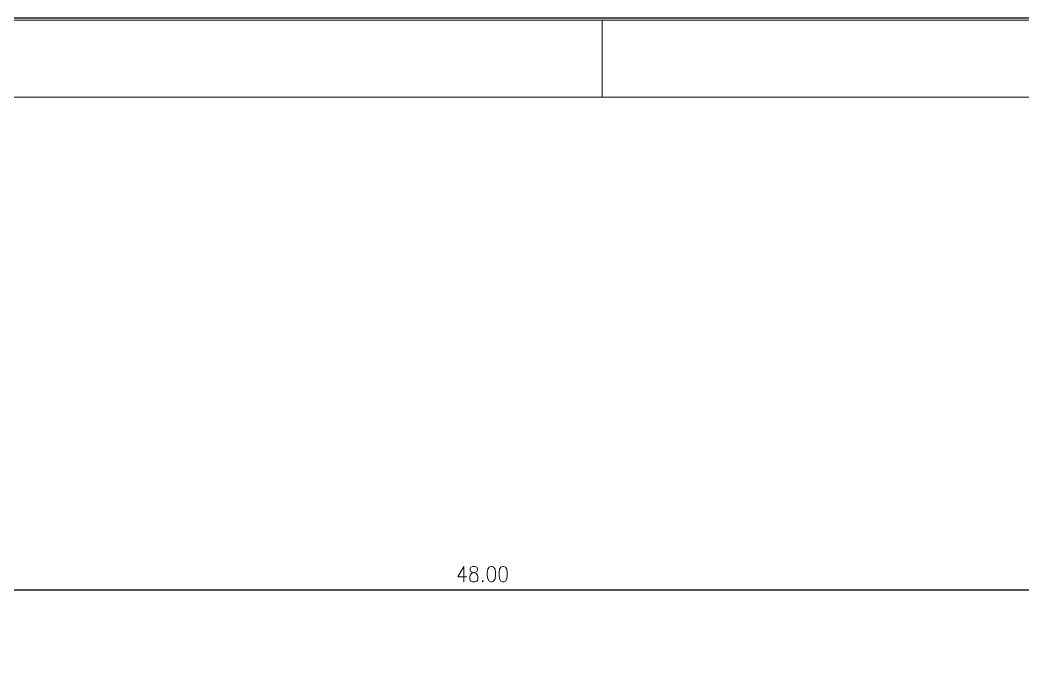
# Model space of a CAD drawing. Header units: millimetres. Extents: x 2928 to 3112, y 1220 to 1280.
# Drawn here: x 2955.22 to 2968.33, y 1271.5 to 1280.09 of the extents above; entities that cross this region are included whole.
import ezdxf
from ezdxf.xclip import XClip

# ---------------------------------------------------------------- set-up
doc = ezdxf.new("R2010")
doc.units = ezdxf.units.MM

# ---------------------------------------------------------------- blocks, each defined once
blk = doc.blocks.new('MF1454BF0')
at = {"color": 7, "linetype": 'Continuous', "lineweight": 9, "true_color": 0x000007}
blk.add_lwpolyline([(840.46, 593.82), (0.56, 593.82), (0.56, 0.62), (840.46, 0.62)], close=True, dxfattribs=at)

msp = doc.modelspace()

# ---------------------------------------------------------------- linework, layer by layer
at = {"color": 7, "linetype": 'Continuous', "lineweight": 20, "true_color": 0x000007}
for points in [[(2962.82662, 1280.08751), (2962.82662, 1279.08249), (2962.82662, 1279.08249)], [(2961.01993, 1272.74074), (2961.01993, 1272.94241), (2960.94326, 1272.80741), (2961.05827, 1272.80741)]]:
    msp.add_lwpolyline(points, dxfattribs=at)
at = {"color": 7, "linetype": 'Continuous', "lineweight": 9, "true_color": 0x000007}
msp.add_lwpolyline([(3012.20566, 1279.08083), (2931.06784, 1279.08083), (2931.06784, 1221.3), (3012.20566, 1221.3)], close=True, dxfattribs=at)
at = {"color": 7, "linetype": 'Continuous', "lineweight": 20, "true_color": 0x000007}
for points in [[(2961.13493, 1272.94241), (2961.1116, 1272.93241), (2961.10493, 1272.91241), (2961.10493, 1272.89407), (2961.1116, 1272.87407), (2961.1266, 1272.86574), (2961.15827, 1272.85574), (2961.1816, 1272.84741), (2961.1966, 1272.82741), (2961.20327, 1272.80741), (2961.20327, 1272.77907), (2961.1966, 1272.75907), (2961.18827, 1272.75074), (2961.16493, 1272.74074), (2961.13493, 1272.74074), (2961.1116, 1272.75074), (2961.10493, 1272.75907), (2961.0966, 1272.77907), (2961.0966, 1272.80741), (2961.10493, 1272.82741), (2961.11993, 1272.84741), (2961.14327, 1272.85574), (2961.17327, 1272.86574), (2961.18827, 1272.87407), (2961.1966, 1272.89407), (2961.1966, 1272.91241), (2961.18827, 1272.93241), (2961.16493, 1272.94241)], [(2961.3716, 1272.94241), (2961.34994, 1272.93241), (2961.33494, 1272.90407), (2961.3266, 1272.85574), (2961.3266, 1272.82741), (2961.33494, 1272.77907), (2961.34994, 1272.75074), (2961.3716, 1272.74074), (2961.38827, 1272.74074), (2961.40994, 1272.75074), (2961.42827, 1272.77907), (2961.43327, 1272.82741), (2961.43327, 1272.85574), (2961.42827, 1272.90407), (2961.40994, 1272.93241), (2961.38827, 1272.94241)], [(2961.52494, 1272.94241), (2961.50494, 1272.93241), (2961.48661, 1272.90407), (2961.48161, 1272.85574), (2961.48161, 1272.82741), (2961.48661, 1272.77907), (2961.50494, 1272.75074), (2961.52494, 1272.74074), (2961.54327, 1272.74074), (2961.56327, 1272.75074), (2961.58161, 1272.77907), (2961.58827, 1272.82741), (2961.58827, 1272.85574), (2961.58161, 1272.90407), (2961.56327, 1272.93241), (2961.54327, 1272.94241)], [(2961.26494, 1272.75907), (2961.25827, 1272.75074), (2961.26494, 1272.74074), (2961.27327, 1272.75074)]]:
    msp.add_lwpolyline(points, close=True, dxfattribs=at)
at = {"color": 253, "linetype": 'Continuous', "lineweight": -2, "true_color": 0x9a9a9a}
msp.add_lwpolyline([(2937.17792, 1272.6374), (2985.35528, 1272.6374), (2985.35528, 1272.6374)], dxfattribs=at)

# ---------------------------------------------------------------- block references
at = {"color": 7, "true_color": 0xffffff}
ref = msp.add_blockref('MF1454BF0', (2928.49447, 1220.2311), dxfattribs=dict(at, xscale=0.100799677, yscale=0.100799677, zscale=0.100799677))
XClip(ref).set_block_clipping_path([(0, 0.4188235294), (841.02, 594.08)])

doc.saveas('drawing.dxf')
